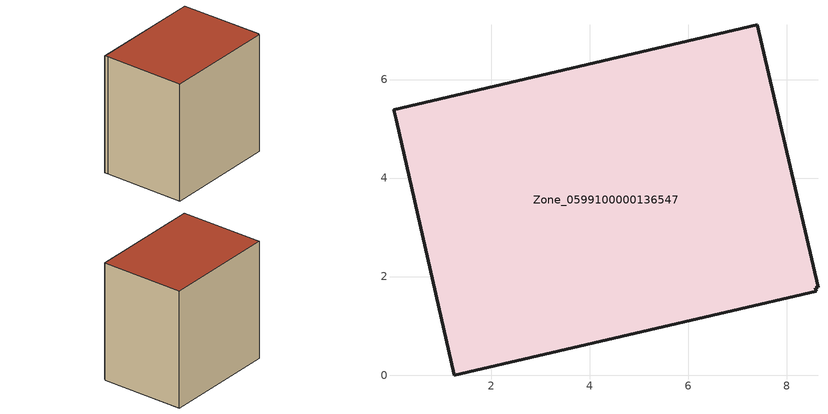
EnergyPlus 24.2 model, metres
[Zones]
Zone_0599100000136547
 floor ground (C_G): 8.6,1.71 1.25,0 0.07,5.18 0.02,5.38 7.4,7.11 8.64,1.78 8.58,1.77 z0
 wall outside (C_F): 8.64,1.78 7.4,7.11 0.02,5.38 0.07,5.18 1.25,0 8.6,1.71 8.58,1.77 8.64,1.78 z0:7.75
 roof outside (C_R): 1.25,0 8.6,1.71 8.58,1.77 8.64,1.78 7.4,7.11 0.02,5.38 0.07,5.18 z7.75
[BUILDING]
Pand.0599100000136547: North Axis=0; Terrain=City; Loads Convergence Tolerance Value=0.04; Temperature Convergence Tolerance Value=0.4; Solar Distribution=FullExterior; Maximum Number of Warmup Days=25; Minimum Number of Warmup Days=1
[Site:Location]
Rotterdam.The.Hague.AP_ZH_NLD Design_Conditions: Latitude=51.96; Longitude=4.45; Time Zone=1; Elevation=-4.5
[SITE:GROUNDTEMPERATURE:BUILDINGSURFACE]
18, 18, 18, 18, 18, 18, 18, 18, 18, 18, 18, 18
[MATERIAL] Thermal Absorptance=0.9; Solar Absorptance=0.7; Visible Absorptance=0.7
Name | Roughness | Thickness | Conductivity | Density | Specific Heat
G.TC.1946 | MediumSmooth | 0.15 | 1 | 540 | 1210
F.TC.1946 | Rough | 0.3 | 0.857143 | 1920 | 840
R.TC.1946 | MediumRough | 0.2 | 0.909091 | 1500 | 1000
[CONSTRUCTION]
C_G: G.TC.1946
C_F: F.TC.1946
C_R: R.TC.1946
[ZONE]
Zone_0599100000136547: Type=1; Multiplier=1; Ceiling Height=Autocalculate; Volume=Autocalculate; Floor Area=autocalculate; Part of Total Floor Area=Yes
[ZONEINFILTRATION:DESIGNFLOWRATE]
Infil_Zone_0599100000136547: Zone or ZoneList or Space or SpaceList=Zone_0599100000136547; Schedule=AlwaysOn; Design Flow Rate Calculation Method=Flow/Area; Flow Rate per Floor Area=0.003; Constant Term Coefficient=1; Temperature Term Coefficient=0; Velocity Term Coefficient=0; Velocity Squared Term Coefficient=0
[HVACTEMPLATE:ZONE:IDEALLOADSAIRSYSTEM]
Zone_0599100000136547: Maximum Heating Supply Air Temperature=50; Minimum Cooling Supply Air Temperature=13; Maximum Heating Supply Air Humidity Ratio=0.0156; Minimum Cooling Supply Air Humidity Ratio=0.0077; Heating Limit=NoLimit; Cooling Limit=NoLimit; Dehumidification Control Type=ConstantSensibleHeatRatio; Cooling Sensible Heat Ratio=0.7; Dehumidification Setpoint=60; Humidification Control Type=None; Humidification Setpoint=30; Outdoor Air Method=None; Outdoor Air Flow Rate per Person=0.00944; Outdoor Air Flow Rate per Zone Floor Area=0; Outdoor Air Flow Rate per Zone=0; Demand Controlled Ventilation Type=None; Outdoor Air Economizer Type=NoEconomizer; Heat Recovery Type=None; Sensible Heat Recovery Effectiveness=0.7; Latent Heat Recovery Effectiveness=0.65
[ZONECONTROL:THERMOSTAT]
ThermostatControl_Zone_0599100000136547: Zone or ZoneList=Zone_0599100000136547; Control Type Schedule=DualSetpointControlType; Control 1=Thermostat_Zone_0599100000136547; Temperature Difference Between Cutout And Setpoint=0
[THERMOSTATSETPOINT:DUALSETPOINT]
Thermostat_Zone_0599100000136547: Heating Setpoint Temperature Schedule=HeatingSetpoint_Zone_0599100000136547; Cooling Setpoint Temperature Schedule=CoolingSetpoint_Zone_0599100000136547
[SCHEDULE:COMPACT]
HeatingSetpoint_Zone_0599100000136547: Through: 12/31, For: AllDays, Until: 24:00, 21
CoolingSetpoint_Zone_0599100000136547: Through: 12/31, For: AllDays, Until: 24:00, 24
DualSetpointControlType: Through: 12/31, For: AllDays, Until: 24:00, 4
AlwaysOn: Through: 12/31, For: AllDays, Until: 24:00, 1
